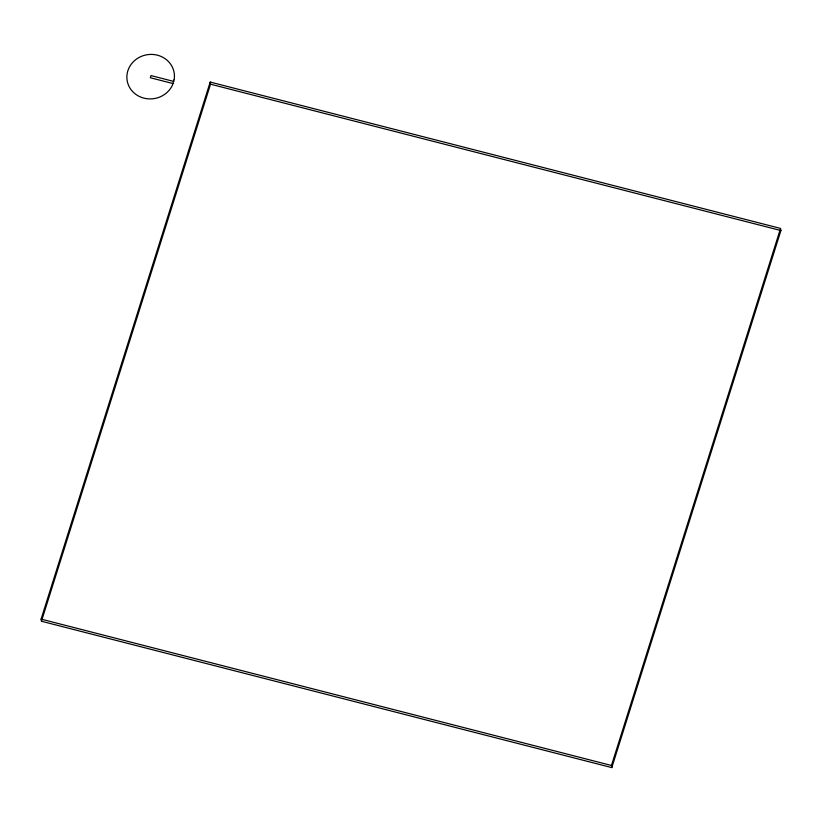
<?xml version="1.0" encoding="UTF-8"?>
<svg xmlns="http://www.w3.org/2000/svg" width="822" height="822" viewBox="0 0 822 822"><rect width="100%" height="100%" fill="white"/><g stroke="black" fill="none" stroke-linecap="round" stroke-linejoin="round"><path stroke-width="1.23" d="M41.1 619.11L210.196 82.066L780.551 228.424L780.9 230.55L611.804 767.604L41.449 621.237L41.1 619.11L611.465 765.477L611.804 767.604M41.449 621.237L210.535 84.193L210.196 82.066M611.465 765.477L780.17 229.646M210.535 84.193L780.9 230.55M173.73 81.419L150.991 75.583L150.313 77.741L173.052 83.567M174.151 79.662L172.384 85.272A23.838 22.225 -9.2 0 1 132.691 91.632A23.838 22.225 -9.2 0 1 144.097 55.403A23.838 22.225 -9.2 0 1 174.151 79.662"/></g></svg>
